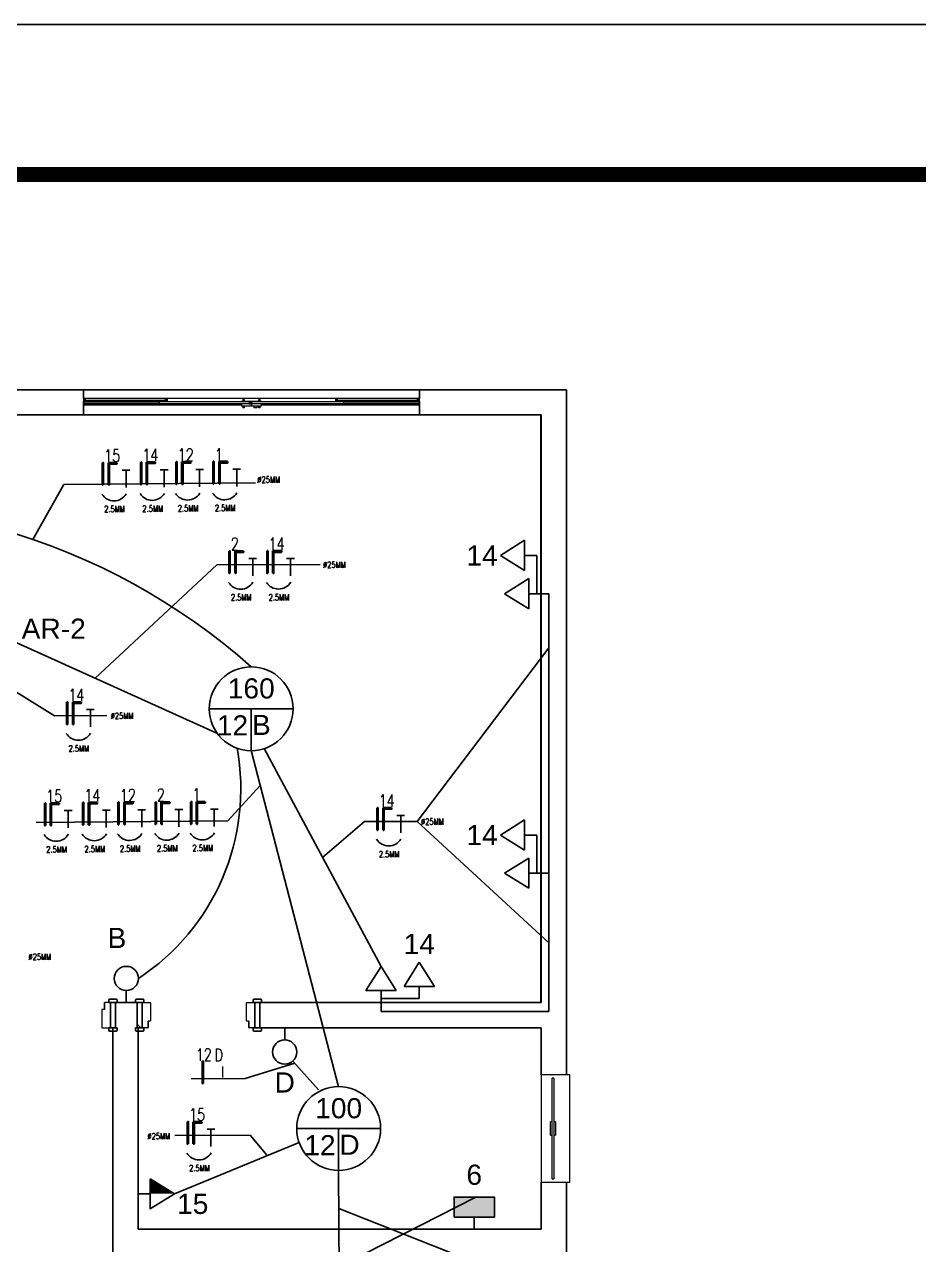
# Model space of a CAD drawing. Header units: metres. Extents: x 2012 to 4043, y 2396 to 4846.
# Drawn here: x 2060.76 to 2066.09, y 2426.68 to 2433.94 of the extents above; entities that cross this region are included whole.
import ezdxf
from ezdxf.enums import TextEntityAlignment as Align

# ---------------------------------------------------------------- set-up
doc = ezdxf.new("R2010")
doc.units = ezdxf.units.M
for name, color, linetype, lineweight in [('A-FLOR-PATT', 8, 'Continuous', 9), ('LAYERCOMUM', 252, 'Continuous', 25), ('REDE ELETRICA', 7, 'Continuous', 9), ('TOMADAS', 20, 'Continuous', 13)]:
    doc.layers.add(name, color=color, linetype=linetype, lineweight=lineweight)
for name, color, linetype in [('ARQ-ALVNARIA (Paredes)', 4, 'Continuous'), ('ARQ-ESQ-01', 1, 'Continuous'), ('ARQ-FOLHA', 7, 'Continuous'), ('ELETRODUTO EMBUTIDO LAJE PAREDE', 2, 'Continuous'), ('ELETRODUTO LUMINÁRIA', 3, 'Continuous'), ('PDF3_DI-Barramento Fase 3', 4, 'Continuous'), ('PENA1', 2, 'Continuous')]:
    doc.layers.add(name, color=color, linetype=linetype)
doc.styles.add('GYN_Carimbo_Página', font='arial.ttf', dxfattribs={"height": 0.6})
doc.styles.add('GYN_Dispositivos', font='arial.ttf', dxfattribs={"height": 0.2})
doc.styles.add('ROMAND', font='romand__.ttf', dxfattribs={"width": 0.75})
doc.styles.get("Standard").update_dxf_attribs({"font": 'arial.ttf'})

# ---------------------------------------------------------------- blocks, each defined once
blk = doc.blocks.new('FOLHA A2')
at = {"layer": 'ARQ-FOLHA'}
blk.add_line((594, 0), (0, 0), dxfattribs=at)
at = {"layer": 'ARQ-FOLHA', "const_width": 1}
blk.add_lwpolyline([(25, -410), (584, -410), (584, -10), (25, -10), (25, -410)], dxfattribs=at)
blk = doc.blocks.new('*U94')
for p, q in [((-0.373, 0), (-0.416, 0)), ((0.373, 0), (-0.373, 0)), ((0, 0), (0, -0.373)), ((0.373, 0), (0.416, 0)), ((0, -0.373), (0, -0.416))]:
    blk.add_line(p, q)
blk.add_circle((0, 0), 0.416)
at = {"color": 7, "style": 'GYN_Dispositivos'}
blk.add_attdef('P', text='', height=0.2, dxfattribs=at).set_placement((0, 0.16), align=Align.BOTTOM_CENTER)
blk.add_attdef('CI', text='', height=0.2, dxfattribs=at).set_placement((-0.16, 0), align=Align.TOP_RIGHT)
blk.add_attdef('CM', text='', height=0.2, dxfattribs=at).set_placement((0.16, 0), align=Align.TOP_LEFT)
blk = doc.blocks.new('*U87')
blk.add_hatch(color=256).paths.add_polyline_path([(-0.2, 0.32), (-0.2, 0.12), (0.2, 0.12), (0.2, 0.32)])
blk.add_line((0, 0.12), (0, 0))
blk.add_lwpolyline([(-0.2, 0.12), (0.2, 0.12), (0.2, 0.32), (-0.2, 0.32)], close=True)
at = {"layer": 'REDE ELETRICA', "style": 'GYN_Carimbo_Página'}
blk.add_attdef('CIRCUITO', text='', height=0.2, dxfattribs=at).set_placement((0, 0.542), align=Align.MIDDLE_CENTER)
blk = doc.blocks.new('*U86')
for points in [[(0, 0.36), (-0.075, 0.24), (0, 0.24)], [(0, 0.24), (-0.075, 0.24), (-0.15, 0.12), (0, 0.12)]]:
    blk.add_hatch(color=256).paths.add_polyline_path(points)
for p, q in [((0, 0.36), (-0.15, 0.12)), ((0.15, 0.12), (0, 0.36)), ((-0.15, 0.12), (0.15, 0.12)), ((0, 0.12), (0, 0))]:
    blk.add_line(p, q)
at = {"layer": 'REDE ELETRICA', "style": 'GYN_Carimbo_Página'}
blk.add_attdef('CIRCUITO', text='', height=0.2, dxfattribs=at).set_placement((0, 0.542), align=Align.MIDDLE_CENTER)
blk = doc.blocks.new('*U85')
for p, q in [((0, 0.36), (-0.15, 0.12)), ((0.15, 0.12), (0, 0.36)), ((-0.15, 0.12), (0.15, 0.12)), ((0, 0.12), (0, 0))]:
    blk.add_line(p, q)
at = {"layer": 'REDE ELETRICA', "style": 'GYN_Carimbo_Página'}
blk.add_attdef('CIRCUITO', text='', height=0.2, dxfattribs=at).set_placement((0, 0.542), align=Align.MIDDLE_CENTER)
blk = doc.blocks.new('TomadaAr')
at = {"layer": 'TOMADAS', "ltscale": 3}
for p, q in [((-0.0363, 0.311), (-0.0363, 0.2816)), ((0, 0.3175), (0, 0)), ((-0.0363, 0.2816), (0.0363, 0.2816)), ((-0.0363, 0.2453), (0.0363, 0.2453)), ((-0.0363, 0.2453), (-0.0363, 0.2089)), ((0.0363, 0.2816), (0.0363, 0.2453)), ((-0.0363, 0.2089), (0.0363, 0.2089)), ((-0.0363, 0.1726), (0.0363, 0.1726)), ((-0.0363, 0.1726), (-0.0363, 0.1363)), ((0.0363, 0.2089), (0.0363, 0.1726)), ((-0.0363, 0.1363), (0.0363, 0.1363)), ((0.0363, 0.1363), (0.0363, 0.1157))]:
    blk.add_line(p, q, dxfattribs=at)
blk.add_circle((0, 0.2133), 0.1042, dxfattribs=at)
blk.add_attdef('AR-CI', text='', height=0.12).set_placement((-0.0261, 0.357), align=Align.CENTER)
blk = doc.blocks.new('*U81')
blk.add_line((0, 0.12), (0, 0))
blk.add_circle((0, 0.24), 0.12)
at = {"layer": 'REDE ELETRICA', "style": 'GYN_Carimbo_Página'}
blk.add_attdef('COMANDO', text='', height=0.2, dxfattribs=at).set_placement((0, 0.542), align=Align.MIDDLE_CENTER)

msp = doc.modelspace()

# ---------------------------------------------------------------- hatches: boundary and pattern name
at = {"layer": 'A-FLOR-PATT'}
for points in [[(2062.1574, 2431.6998), (2062.1576, 2431.7), (2062.1574, 2431.7098)], [(2062.1574, 2431.6598), (2062.1576, 2431.66), (2062.1574, 2431.6698)]]:
    msp.add_hatch(color=256, dxfattribs=at).paths.add_polyline_path(points, flags=0)
h = msp.add_hatch(dxfattribs=at)
h.set_pattern_fill('FP_10', color=256, angle=180, style=0, pattern_type=2)
h.set_pattern_definition([(45, (2081.4642, 2415.27625), (-0.318198, 0.318198), []), (135, (2081.4642, 2415.27625), (-0.159099, -0.159099), [])])
h.paths.add_polyline_path([(2061.3042, 2427.9673), (2061.3042, 2428.1173), (2061.2742, 2428.1173), (2061.2742, 2427.9673)], flags=0)
h.paths.add_polyline_path([(2060.3742, 2427.9673), (2060.4042, 2427.9673), (2060.4042, 2428.1173), (2060.3742, 2428.1173), (2060.3742, 2428.0128)], flags=0)
h = msp.add_hatch(dxfattribs=at)
h.set_pattern_fill('FP_11', color=256, angle=180, style=0, pattern_type=2)
h.set_pattern_definition([(45, (2081.4642, 2415.27625), (-0.318198, 0.318198), []), (135, (2081.4642, 2415.27625), (-0.159099, -0.159099), [])])
h.paths.add_polyline_path([(2062.1342, 2427.9673), (2062.1642, 2427.9673), (2062.1642, 2428.1173), (2062.1342, 2428.1173)], flags=0)
h.paths.add_polyline_path([(2061.4342, 2427.9673), (2061.4642, 2427.9673), (2061.4642, 2428.1173), (2061.4342, 2428.1173), (2061.4342, 2428.0128)], flags=0)

# ---------------------------------------------------------------- linework, layer by layer
at = {"layer": 'A-FLOR-PATT', "lineweight": 25}
for p, q in [((2061.1142, 2431.7148), (2061.1142, 2431.7673)), ((2063.1142, 2431.7673), (2063.1142, 2431.7148)), ((2061.1142, 2431.6173), (2061.1142, 2431.6998)), ((2063.1142, 2431.6998), (2063.1142, 2431.6173)), ((2061.4642, 2427.9673), (2061.4642, 2428.1173)), ((2061.2742, 2427.9673), (2061.2892, 2427.9673)), ((2061.4342, 2427.9673), (2061.4292, 2427.9673)), ((2061.4392, 2427.9673), (2061.4642, 2427.9673))]:
    msp.add_line(p, q, dxfattribs=at)
at = {"layer": 'A-FLOR-PATT'}
for p, q in [((2061.1142, 2431.7173), (2063.1142, 2431.7173)), ((2061.1142, 2431.7173), (2063.1142, 2431.7173)), ((2061.1142, 2431.6948), (2061.5642, 2431.6948)), ((2061.1142, 2431.6848), (2061.5642, 2431.6848)), ((2061.6117, 2431.7123), (2061.1167, 2431.7123)), ((2061.1167, 2431.7123), (2061.1167, 2431.7023)), ((2061.1167, 2431.7023), (2061.6117, 2431.7023)), ((2062.1117, 2431.6948), (2061.5642, 2431.6948)), ((2061.5642, 2431.6948), (2061.5642, 2431.6848)), ((2061.5642, 2431.6848), (2062.1117, 2431.6848)), ((2061.6117, 2431.7023), (2061.6117, 2431.7123)), ((2062.0542, 2431.6998), (2062.0542, 2431.6948)), ((2062.0545, 2431.6998), (2062.0542, 2431.6998)), ((2062.0542, 2431.6998), (2062.0642, 2431.6998)), ((2062.0542, 2431.6848), (2062.0542, 2431.6698)), ((2062.063, 2431.7098), (2062.063, 2431.6998)), ((2062.063, 2431.7098), (2062.0679, 2431.7098)), ((2062.0642, 2431.6998), (2062.1142, 2431.6998)), ((2062.0679, 2431.7098), (2062.0708, 2431.7098)), ((2062.0679, 2431.6998), (2062.0679, 2431.7098)), ((2062.0708, 2431.7098), (2062.0708, 2431.6998)), ((2062.0709, 2431.7098), (2062.0709, 2431.6998)), ((2062.0992, 2431.6973), (2062.0992, 2431.6948)), ((2062.1142, 2431.6973), (2062.0992, 2431.6973)), ((2062.0992, 2431.6948), (2062.1117, 2431.6948)), ((2062.1117, 2431.6848), (2062.0992, 2431.6848)), ((2062.0992, 2431.6848), (2062.0992, 2431.6823)), ((2062.1117, 2431.6948), (2062.1117, 2431.6848)), ((2062.1117, 2431.6848), (2062.1117, 2431.6948)), ((2062.1142, 2431.6998), (2062.1642, 2431.6998)), ((2062.1142, 2431.6973), (2062.1142, 2431.6998)), ((2062.1142, 2431.6998), (2062.1142, 2431.6973)), ((2062.1142, 2431.6823), (2062.1142, 2431.6973)), ((2062.6642, 2431.6948), (2062.1142, 2431.6948)), ((2062.1142, 2431.6948), (2062.1142, 2431.6848)), ((2062.1142, 2431.6848), (2062.6642, 2431.6848)), ((2062.1574, 2431.6998), (2062.1574, 2431.7098)), ((2062.1576, 2431.7098), (2062.1605, 2431.7098)), ((2062.1576, 2431.6998), (2062.1576, 2431.7098)), ((2062.1605, 2431.7098), (2062.1654, 2431.7098)), ((2062.1605, 2431.7098), (2062.1605, 2431.6998)), ((2062.1642, 2431.6998), (2062.1742, 2431.6998)), ((2062.1654, 2431.6998), (2062.1654, 2431.7098)), ((2062.1742, 2431.6998), (2062.1739, 2431.6998)), ((2062.1742, 2431.6948), (2062.1742, 2431.6998)), ((2062.1742, 2431.6698), (2062.1742, 2431.6848)), ((2062.6167, 2431.7123), (2062.6167, 2431.7023)), ((2063.1117, 2431.7123), (2062.6167, 2431.7123)), ((2062.6167, 2431.7023), (2063.1117, 2431.7023)), ((2062.6642, 2431.6848), (2062.6642, 2431.6948)), ((2062.6642, 2431.6948), (2063.1142, 2431.6948)), ((2062.6642, 2431.6848), (2063.1142, 2431.6848)), ((2063.1117, 2431.7023), (2063.1117, 2431.7123)), ((2061.1142, 2431.6773), (2062.0545, 2431.6773)), ((2061.1142, 2431.6773), (2062.0545, 2431.6773)), ((2062.0642, 2431.6698), (2062.0542, 2431.6698)), ((2062.063, 2431.6698), (2062.063, 2431.6598)), ((2062.0679, 2431.6598), (2062.063, 2431.6598)), ((2062.1142, 2431.6698), (2062.0642, 2431.6698)), ((2062.0679, 2431.6598), (2062.0679, 2431.6698)), ((2062.0708, 2431.6598), (2062.0679, 2431.6598)), ((2062.0708, 2431.6698), (2062.0708, 2431.6598)), ((2062.0709, 2431.6698), (2062.0709, 2431.6598)), ((2062.0992, 2431.6823), (2062.1142, 2431.6823)), ((2062.1142, 2431.6698), (2062.1142, 2431.6823)), ((2062.1142, 2431.6823), (2062.1142, 2431.6698)), ((2062.1642, 2431.6698), (2062.1142, 2431.6698)), ((2062.1283, 2431.6698), (2062.1283, 2431.6598)), ((2062.1483, 2431.6598), (2062.1283, 2431.6598)), ((2062.1483, 2431.6598), (2062.1483, 2431.6698)), ((2062.1574, 2431.6598), (2062.1574, 2431.6698)), ((2062.1576, 2431.6598), (2062.1576, 2431.6698)), ((2062.1605, 2431.6598), (2062.1576, 2431.6598)), ((2062.1605, 2431.6698), (2062.1605, 2431.6598)), ((2062.1654, 2431.6598), (2062.1605, 2431.6598)), ((2062.1742, 2431.6698), (2062.1642, 2431.6698)), ((2062.1654, 2431.6598), (2062.1654, 2431.6698)), ((2062.1739, 2431.6773), (2063.1142, 2431.6773)), ((2062.1739, 2431.6773), (2063.1142, 2431.6773)), ((2061.4972, 2427.9673), (2061.4992, 2427.9673)), ((2062.0992, 2427.9673), (2062.1012, 2427.9673)), ((2064.0092, 2427.6873), (2063.8392, 2427.6873)), ((2063.8392, 2427.6873), (2063.8392, 2427.0473)), ((2064.0092, 2427.0473), (2064.0092, 2427.6873)), ((2063.9042, 2427.0673), (2063.9042, 2427.6673)), ((2063.9142, 2427.6673), (2063.9042, 2427.6673)), ((2063.9142, 2427.6673), (2063.9142, 2427.0673)), ((2063.8942, 2427.3273), (2063.8942, 2427.4073)), ((2063.9042, 2427.4073), (2063.8942, 2427.4073)), ((2063.9242, 2427.4073), (2063.9142, 2427.4073)), ((2063.9242, 2427.4073), (2063.9242, 2427.3273)), ((2063.8942, 2427.3273), (2063.9042, 2427.3273)), ((2063.9142, 2427.3273), (2063.9242, 2427.3273)), ((2063.8392, 2427.0473), (2064.0092, 2427.0473)), ((2063.9042, 2427.0673), (2063.9142, 2427.0673))]:
    msp.add_line(p, q, dxfattribs=at)
at = {"layer": 'A-FLOR-PATT', "lineweight": 15}
for p, q in [((2061.1292, 2431.7148), (2061.1142, 2431.7148)), ((2061.1142, 2431.7148), (2061.1142, 2431.6998)), ((2061.1142, 2431.6998), (2061.1292, 2431.6998)), ((2061.1167, 2431.7023), (2061.1167, 2431.7123)), ((2061.1167, 2431.7123), (2061.1292, 2431.7123)), ((2061.1292, 2431.7023), (2061.1167, 2431.7023)), ((2061.1292, 2431.7123), (2061.1292, 2431.7148)), ((2061.1292, 2431.6998), (2061.1292, 2431.7023)), ((2061.5992, 2431.7148), (2061.5992, 2431.7123)), ((2061.6142, 2431.7148), (2061.5992, 2431.7148)), ((2061.5992, 2431.7123), (2061.6117, 2431.7123)), ((2061.6117, 2431.7023), (2061.5992, 2431.7023)), ((2061.5992, 2431.7023), (2061.5992, 2431.6998)), ((2061.5992, 2431.6998), (2061.6142, 2431.6998)), ((2061.6117, 2431.7123), (2061.6117, 2431.7023)), ((2061.6142, 2431.6998), (2061.6142, 2431.7148)), ((2062.6292, 2431.7148), (2062.6142, 2431.7148)), ((2062.6142, 2431.7148), (2062.6142, 2431.6998)), ((2062.6142, 2431.6998), (2062.6292, 2431.6998)), ((2062.6167, 2431.7023), (2062.6167, 2431.7123)), ((2062.6167, 2431.7123), (2062.6292, 2431.7123)), ((2062.6292, 2431.7023), (2062.6167, 2431.7023)), ((2062.6292, 2431.7123), (2062.6292, 2431.7148)), ((2062.6292, 2431.6998), (2062.6292, 2431.7023)), ((2063.1142, 2431.7148), (2063.0992, 2431.7148)), ((2063.0992, 2431.7148), (2063.0992, 2431.7123)), ((2063.0992, 2431.7123), (2063.1117, 2431.7123)), ((2063.1117, 2431.7023), (2063.0992, 2431.7023)), ((2063.0992, 2431.7023), (2063.0992, 2431.6998)), ((2063.0992, 2431.6998), (2063.1142, 2431.6998)), ((2063.1117, 2431.7123), (2063.1117, 2431.7023)), ((2063.1142, 2431.6998), (2063.1142, 2431.7148)), ((2061.2242, 2428.0763), (2061.2242, 2427.9683)), ((2061.2392, 2428.0773), (2061.2252, 2428.0773)), ((2061.2392, 2428.0773), (2061.2392, 2428.1173)), ((2061.2392, 2428.1153), (2061.2392, 2428.0773)), ((2061.2742, 2428.1173), (2061.2412, 2428.1173)), ((2061.3042, 2428.1173), (2061.2742, 2428.1173)), ((2061.4342, 2428.1173), (2061.4642, 2428.1173)), ((2061.4642, 2428.1173), (2061.4642, 2427.9673)), ((2061.4642, 2428.1173), (2061.5132, 2428.1173)), ((2061.5142, 2428.1163), (2061.5142, 2428.0083)), ((2062.0842, 2428.0083), (2062.0842, 2428.1163)), ((2062.0852, 2428.1173), (2062.1342, 2428.1173)), ((2062.1342, 2428.1173), (2062.1642, 2428.1173)), ((2061.4992, 2427.9673), (2061.4992, 2428.0073)), ((2061.4992, 2428.0073), (2061.4992, 2427.9693)), ((2061.5132, 2428.0073), (2061.4992, 2428.0073)), ((2062.0992, 2428.0073), (2062.0852, 2428.0073)), ((2062.0992, 2428.0073), (2062.0992, 2427.9673)), ((2062.0992, 2427.9693), (2062.0992, 2428.0073)), ((2061.2252, 2427.9673), (2061.2742, 2427.9673)), ((2061.2742, 2427.9673), (2061.3042, 2427.9673)), ((2061.4642, 2427.9673), (2061.4342, 2427.9673)), ((2061.4972, 2427.9673), (2061.4642, 2427.9673)), ((2062.1342, 2427.9673), (2062.1012, 2427.9673)), ((2062.1642, 2427.9673), (2062.1342, 2427.9673))]:
    msp.add_line(p, q, dxfattribs=at)
for centre, radius, start, end in [((2061.2252, 2428.0763), 0.001, 90, 180), ((2061.2412, 2428.1153), 0.002, 90, 180), ((2061.5132, 2428.1163), 0.001, 0, 90), ((2062.0852, 2428.1163), 0.001, 90, 180), ((2061.5132, 2428.0083), 0.001, 270, 0), ((2062.0852, 2428.0083), 0.001, 180, 270), ((2061.2252, 2427.9683), 0.001, 180, 270), ((2061.4972, 2427.9693), 0.002, 270, 0), ((2062.1012, 2427.9693), 0.002, 180, 270)]:
    msp.add_arc(centre, radius, start, end, dxfattribs=at)
at = {"layer": 'ARQ-ALVNARIA (Paredes)'}
for p, q in [((2061.1142, 2431.7673), (2056.9892, 2431.7673)), ((2063.9892, 2431.7673), (2063.1142, 2431.7673)), ((2063.9892, 2427.6873), (2063.9892, 2431.7673)), ((2060.3892, 2431.6173), (2061.1142, 2431.6173)), ((2063.1142, 2431.6173), (2063.8392, 2431.6173)), ((2063.8366, 2428.1172), (2063.8366, 2431.6173)), ((2063.8392, 2431.6173), (2063.8392, 2428.1173)), ((2061.2642, 2428.1313), (2061.2642, 2428.1173)), ((2061.3082, 2428.1373), (2061.2702, 2428.1373)), ((2061.3142, 2428.1173), (2061.3142, 2428.1313)), ((2061.4242, 2428.1173), (2061.4242, 2428.1313)), ((2061.4302, 2428.1373), (2061.4682, 2428.1373)), ((2061.4742, 2428.1313), (2061.4742, 2428.1173)), ((2062.1242, 2428.1173), (2062.1242, 2428.1313)), ((2062.1302, 2428.1373), (2062.1682, 2428.1373)), ((2062.1742, 2428.1313), (2062.1742, 2428.1173)), ((2061.2642, 2428.1173), (2061.3142, 2428.1173)), ((2061.4642, 2428.1173), (2061.2742, 2428.1173)), ((2061.2742, 2428.1173), (2061.2742, 2427.9673)), ((2061.2742, 2428.1173), (2061.2742, 2427.9673)), ((2061.2742, 2427.9673), (2061.2742, 2428.1173)), ((2061.3042, 2427.9673), (2061.3042, 2428.1173)), ((2061.4742, 2428.1173), (2061.4242, 2428.1173)), ((2061.4342, 2427.9673), (2061.4342, 2428.1173)), ((2061.4642, 2427.9673), (2061.4642, 2428.1173)), ((2062.1742, 2428.1173), (2062.1242, 2428.1173)), ((2063.8392, 2428.1173), (2062.1342, 2428.1173)), ((2062.1342, 2428.1173), (2062.1342, 2427.9673)), ((2062.1342, 2427.9673), (2062.1342, 2428.1173)), ((2062.1342, 2428.1173), (2062.1342, 2427.9673)), ((2062.1642, 2428.1173), (2062.1642, 2427.9673)), ((2061.3142, 2427.9673), (2061.2642, 2427.9673)), ((2061.2642, 2427.9673), (2061.2642, 2427.9533)), ((2061.2702, 2427.9473), (2061.3082, 2427.9473)), ((2061.2892, 2427.9673), (2061.2892, 2426.5523)), ((2061.3142, 2427.9533), (2061.3142, 2427.9673)), ((2061.4242, 2427.9673), (2061.4742, 2427.9673)), ((2061.4242, 2427.9533), (2061.4242, 2427.9673)), ((2061.4682, 2427.9473), (2061.4302, 2427.9473)), ((2061.4392, 2426.7673), (2061.4392, 2427.9673)), ((2061.4742, 2427.9673), (2061.4742, 2427.9533)), ((2062.1242, 2427.9533), (2062.1242, 2427.9673)), ((2062.1242, 2427.9673), (2062.1742, 2427.9673)), ((2062.1682, 2427.9473), (2062.1302, 2427.9473)), ((2062.1342, 2427.9673), (2063.8392, 2427.9673)), ((2062.1742, 2427.9673), (2062.1742, 2427.9533)), ((2063.8392, 2427.9673), (2063.8392, 2427.6873)), ((2063.8392, 2427.0473), (2063.8392, 2426.7673)), ((2063.9892, 2426.3373), (2063.9892, 2427.0473)), ((2063.8392, 2426.7673), (2061.4392, 2426.7673))]:
    msp.add_line(p, q, dxfattribs=at)
for centre, start, end in [((2061.2702, 2428.1313), 90, 180), ((2061.3082, 2428.1313), 0, 90), ((2061.4302, 2428.1313), 90, 180), ((2061.4682, 2428.1313), 0, 90), ((2062.1302, 2428.1313), 90, 180), ((2062.1682, 2428.1313), 0, 90), ((2061.2702, 2427.9533), 180, 270), ((2061.3082, 2427.9533), 270, 0), ((2061.4302, 2427.9533), 180, 270), ((2061.4682, 2427.9533), 270, 0), ((2062.1302, 2427.9533), 180, 270), ((2062.1682, 2427.9533), 270, 0)]:
    msp.add_arc(centre, 0.006, start, end, dxfattribs=at)
at = {"layer": 'ARQ-ESQ-01'}
for p, q in [((2061.1142, 2431.7673), (2063.1142, 2431.7673)), ((2061.1142, 2431.6173), (2063.1142, 2431.6173))]:
    msp.add_line(p, q, dxfattribs=at)
at = {"layer": 'ELETRODUTO EMBUTIDO LAJE PAREDE'}
for p, q in [((2063.8366, 2430.5526), (2063.8845, 2430.5526)), ((2063.8845, 2428.0652), (2063.8845, 2430.5526)), ((2061.9122, 2429.719), (2060.6554, 2430.2882)), ((2062.6334, 2427.6167), (2062.1129, 2429.6178)), ((2062.1903, 2429.6301), (2062.8857, 2428.3333)), ((2063.8366, 2428.8879), (2063.8845, 2428.8879)), ((2062.8857, 2428.1173), (2062.8857, 2428.0652)), ((2062.8857, 2428.0652), (2063.8845, 2428.0652)), ((2062.5125, 2427.5986), (2062.3602, 2427.7695)), ((2062.3979, 2427.2848), (2061.6552, 2426.9789)), ((2062.6367, 2426.2667), (2062.6334, 2427.1178)), ((2057.2238, 2423.7934), (2063.4499, 2426.9593))]:
    msp.add_line(p, q, dxfattribs=at)
for centre, radius, start, end in [((2059.554, 2427.2286), 3.8587, 48.45878, 99.18822), ((2060.7038, 2429.3883), 1.3469, 303.1944, 10.44537)]:
    msp.add_arc(centre, radius, start, end, dxfattribs=at)
at = {"layer": 'ELETRODUTO LUMINÁRIA'}
for p, q in [((2063.8123, 2430.7803), (2063.8123, 2430.5526)), ((2063.8123, 2429.1155), (2063.8123, 2428.8879)), ((2063.1133, 2428.1415), (2062.8857, 2428.1415))]:
    msp.add_line(p, q, dxfattribs=at)
at = {"layer": 'LAYERCOMUM'}
for p, q in [((2060.9981, 2431.203), (2060.8136, 2430.8759)), ((2061.9073, 2430.7247), (2061.1845, 2430.0486)), ((2060.9408, 2429.8253), (2060.3511, 2430.1913)), ((2063.1, 2429.1967), (2063.8845, 2430.2298)), ((2062.1668, 2429.4104), (2061.9731, 2429.2001)), ((2062.7882, 2429.1954), (2062.538, 2428.9817)), ((2063.1, 2429.1967), (2063.8845, 2428.4726)), ((2062.0776, 2427.6656), (2062.3718, 2427.7564)), ((2062.1072, 2427.3276), (2062.2073, 2427.2063)), ((2064.2372, 2426.2591), (2062.6343, 2426.892))]:
    msp.add_line(p, q, dxfattribs=at)
at = {"layer": 'LAYERCOMUM', "linetype": 'Continuous'}
for p, q in [((2060.9981, 2431.203), (2062.1387, 2431.2123)), ((2061.9073, 2430.7247), (2062.5223, 2430.726)), ((2060.9408, 2429.8253), (2061.2526, 2429.8266)), ((2060.8324, 2429.1908), (2061.9731, 2429.2001)), ((2062.7882, 2429.1954), (2063.1, 2429.1967)), ((2061.7562, 2427.6643), (2062.0776, 2427.6656)), ((2061.6586, 2427.3263), (2062.1072, 2427.3276))]:
    msp.add_line(p, q, dxfattribs=at)
at = {"layer": 'PENA1'}
for centre in [(2061.2961, 2431.1902), (2061.5234, 2431.1931), (2061.7343, 2431.1948), (2061.955, 2431.1966), (2062.0503, 2430.6642), (2062.275, 2430.6647), (2061.0838, 2429.7648), (2060.9514, 2429.1632), (2061.1787, 2429.1661), (2061.3896, 2429.1679), (2061.6102, 2429.1697), (2061.8213, 2429.1714), (2062.9312, 2429.1349), (2061.8016, 2427.2658)]:
    msp.add_arc(centre, 0.0848, 211.91936, 329.0111, dxfattribs=at)

# ---------------------------------------------------------------- block references
at = {"layer": 'ARQ-FOLHA', "xscale": 0.08944633452801547, "yscale": 0.08944633452801547, "zscale": 0.08944633452801547}
msp.add_blockref('FOLHA A2', (2052.4363, 2433.9427), dxfattribs=at)
at = {"layer": 'ELETRODUTO LUMINÁRIA'}
ref = msp.add_blockref('*U85', (2063.8123, 2430.7803), dxfattribs=dict(at, xscale=0.6000000000000001, yscale=0.6000000000000001, zscale=0.6000000000000001, rotation=90))
ref.add_attrib('CIRCUITO', '14', dxfattribs={"layer": 'REDE ELETRICA', "height": 0.12, "style": 'GYN_Carimbo_Página'}).set_placement((2063.487, 2430.7803), align=Align.MIDDLE_CENTER)
at = {"layer": 'ELETRODUTO LUMINÁRIA', "xscale": 0.6000000000000001, "yscale": 0.6000000000000001, "zscale": 0.6000000000000001, "rotation": 90}
for p in [(2063.8366, 2430.5526), (2063.8366, 2428.8879)]:
    msp.add_blockref('*U85', p, dxfattribs=at)
at = {"layer": 'ELETRODUTO LUMINÁRIA'}
ref = msp.add_blockref('*U94', (2062.1129, 2429.8673), dxfattribs=dict(at, xscale=0.6000000000000001, yscale=0.6000000000000001, zscale=0.6000000000000001))
ref.add_attrib('P', '160', dxfattribs={"layer": '0', "color": 7, "height": 0.12, "style": 'GYN_Dispositivos'}).set_placement((2062.1129, 2429.8925), align=Align.BOTTOM_CENTER)
ref.add_attrib('CI', '12', dxfattribs={"layer": '0', "color": 7, "height": 0.12, "style": 'GYN_Dispositivos'}).set_placement((2062.0947, 2429.8282), align=Align.TOP_RIGHT)
ref.add_attrib('CM', 'B', dxfattribs={"layer": '0', "color": 7, "height": 0.12, "style": 'GYN_Dispositivos'}).set_placement((2062.117, 2429.8309), align=Align.TOP_LEFT)
ref = msp.add_blockref('*U85', (2063.8123, 2429.1155), dxfattribs=dict(at, xscale=0.6000000000000001, yscale=0.6000000000000001, zscale=0.6000000000000001, rotation=90))
ref.add_attrib('CIRCUITO', '14', dxfattribs={"layer": 'REDE ELETRICA', "height": 0.12, "style": 'GYN_Carimbo_Página'}).set_placement((2063.487, 2429.1155), align=Align.MIDDLE_CENTER)
ref = msp.add_blockref('*U81', (2061.3692, 2428.1173), dxfattribs=dict(at, xscale=0.6000000000000001, yscale=0.6000000000000001, zscale=0.6000000000000001))
ref.add_attrib('COMANDO', 'B', dxfattribs={"layer": 'REDE ELETRICA', "height": 0.12, "style": 'GYN_Carimbo_Página'}).set_placement((2061.3692, 2428.4425), align=Align.RIGHT)
at = {"layer": 'ELETRODUTO LUMINÁRIA', "xscale": 0.6000000000000001, "yscale": 0.6000000000000001, "zscale": 0.6000000000000001}
for name, p, values in [('*U85', (2063.1133, 2428.1415), {'CIRCUITO': '14'}), ('*U87', (2063.4403, 2426.7673), {'CIRCUITO': '6'})]:
    msp.add_blockref(name, p, dxfattribs=at).add_auto_attribs(values)
msp.add_blockref('*U85', (2062.8857, 2428.1173), dxfattribs=at)
at = {"layer": 'ELETRODUTO LUMINÁRIA'}
ref = msp.add_blockref('*U81', (2062.3123, 2427.9673), dxfattribs=dict(at, xscale=0.6000000000000001, yscale=0.6000000000000001, zscale=0.6000000000000001, rotation=180))
ref.add_attrib('COMANDO', 'D', dxfattribs={"layer": 'REDE ELETRICA', "height": 0.12, "style": 'GYN_Carimbo_Página'}).set_placement((2062.3123, 2427.642), align=Align.MIDDLE_CENTER)
ref = msp.add_blockref('*U94', (2062.6334, 2427.3673), dxfattribs=dict(at, xscale=0.6000000000000001, yscale=0.6000000000000001, zscale=0.6000000000000001))
ref.add_attrib('P', '100', dxfattribs={"layer": '0', "color": 7, "height": 0.12, "style": 'GYN_Dispositivos'}).set_placement((2062.6334, 2427.3925), align=Align.BOTTOM_CENTER)
ref.add_attrib('CI', '12', dxfattribs={"layer": '0', "color": 7, "height": 0.12, "style": 'GYN_Dispositivos'}).set_placement((2062.6152, 2427.3282), align=Align.TOP_RIGHT)
ref.add_attrib('CM', 'D', dxfattribs={"layer": '0', "color": 7, "height": 0.12, "style": 'GYN_Dispositivos'}).set_placement((2062.6375, 2427.3309), align=Align.TOP_LEFT)
ref = msp.add_blockref('*U86', (2061.4392, 2426.9789), dxfattribs=dict(at, xscale=0.6000000000000001, yscale=0.6000000000000001, zscale=0.6000000000000001, rotation=270))
ref.add_attrib('CIRCUITO', '15', dxfattribs={"layer": 'REDE ELETRICA', "height": 0.12, "style": 'GYN_Carimbo_Página'}).set_placement((2061.7645, 2426.9789), align=Align.TOP_CENTER)
at = {"layer": 'PDF3_DI-Barramento Fase 3'}
ref = msp.add_blockref('TomadaAr', (2060.3892, 2430.3779), dxfattribs=dict(at, rotation=270))
ref.add_attrib('AR-CI', 'AR-2', dxfattribs={"layer": '0', "color": 7, "height": 0.12}).set_placement((2060.7462, 2430.404), align=Align.TOP_LEFT)

# ---------------------------------------------------------------- texts
at = {"layer": 'PENA1', "style": 'ROMAND', "width": 0.75}
for s, height, p in [('15', 0.07371, (2061.2374, 2431.316)), ('14', 0.07371, (2061.4647, 2431.3189)), ('12', 0.07371, (2061.6756, 2431.3206)), ('1', 0.0737, (2061.8963, 2431.3224)), ('T', 0.1032, (2061.3411, 2431.1532)), ('T', 0.1032, (2061.5684, 2431.1562)), ('T', 0.1032, (2061.7793, 2431.1579)), ('T', 0.1032, (2061.9999, 2431.1597)), ('%%C25MM', 0.03685, (2062.1488, 2431.202)), ('2.5MM', 0.03685, (2061.2375, 2431.0269)), ('2.5MM', 0.03685, (2061.4648, 2431.0298)), ('2.5MM', 0.03685, (2061.6757, 2431.0315)), ('2.5MM', 0.03685, (2061.8964, 2431.0333)), ('2', 0.0737, (2061.9916, 2430.79)), ('14', 0.07371, (2062.2163, 2430.7904)), ('T', 0.1032, (2062.0953, 2430.6272)), ('T', 0.1032, (2062.32, 2430.6277)), ('%%C25MM', 0.03685, (2062.5399, 2430.6953)), ('2.5MM', 0.03685, (2061.9917, 2430.5009)), ('2.5MM', 0.03685, (2062.2164, 2430.5013)), ('14', 0.07371, (2061.0251, 2429.8906)), ('T', 0.1032, (2061.1288, 2429.7278)), ('%%C25MM', 0.03685, (2061.2758, 2429.7958)), ('2.5MM', 0.03685, (2061.0252, 2429.6015)), ('15', 0.07371, (2060.8927, 2429.289)), ('14', 0.07371, (2061.12, 2429.2919)), ('12', 0.07371, (2061.3309, 2429.2936)), ('2', 0.0737, (2061.5515, 2429.2954)), ('1', 0.0737, (2061.7626, 2429.2971)), ('14', 0.07371, (2062.8725, 2429.2607)), ('T', 0.1032, (2060.9963, 2429.1263)), ('T', 0.1032, (2061.2236, 2429.1292)), ('T', 0.1032, (2061.4346, 2429.1309)), ('T', 0.1032, (2061.6552, 2429.1327)), ('T', 0.1032, (2061.8662, 2429.1344)), ('T', 0.1032, (2062.9761, 2429.0979)), ('%%C25MM', 0.03685, (2063.1232, 2429.1659)), ('2.5MM', 0.03685, (2060.8927, 2428.9999)), ('2.5MM', 0.03685, (2061.12, 2429.0028)), ('2.5MM', 0.03685, (2061.331, 2429.0045)), ('2.5MM', 0.03685, (2061.5516, 2429.0063)), ('2.5MM', 0.03685, (2061.7626, 2429.0081)), ('2.5MM', 0.03685, (2062.8726, 2428.9716)), ('%%C25MM', 0.03685, (2060.7868, 2428.3609)), ('12', 0.07371, (2061.7832, 2427.7477, -0.1692)), ('D', 0.0737, (2061.8945, 2427.7466, -0.1692)), ('15', 0.07371, (2061.7429, 2427.3915)), ('%%C25MM', 0.03685, (2061.4952, 2427.2926)), ('T', 0.1032, (2061.8466, 2427.2288)), ('2.5MM', 0.03685, (2061.743, 2427.1024))]:
    msp.add_text(s, height=height, dxfattribs=at).set_placement(p, align=Align.BOTTOM_LEFT)
for height, p in [(0.1327, (2061.2493, 2431.3724)), (0.1327, (2061.4766, 2431.3753)), (0.1327, (2061.6875, 2431.377)), (0.1327, (2061.9081, 2431.3788)), (0.1327, (2062.0035, 2430.8463)), (0.1327, (2062.2282, 2430.8468)), (0.1327, (2061.0369, 2429.9469)), (0.1327, (2060.9045, 2429.3454)), (0.1327, (2061.1318, 2429.3483)), (0.1327, (2061.3427, 2429.35)), (0.1327, (2061.5634, 2429.3518)), (0.1327, (2061.7744, 2429.3535)), (0.1327, (2062.8843, 2429.317)), (0.1327, (2061.8442, 2427.8075)), (0.0663, (2061.9517, 2427.7569, -0.1692)), (0.1327, (2061.7547, 2427.4479))]:
    msp.add_text('I', height=height, rotation=180, dxfattribs=at).set_placement(p, align=Align.BOTTOM_LEFT)
at = {"layer": 'PENA1', "style": 'ROMAND', "text_generation_flag": 2, "width": 0.75}
for p in [(2061.2454, 2431.3724), (2061.4727, 2431.3753), (2061.6836, 2431.377), (2061.9043, 2431.3788), (2061.9996, 2430.8463), (2062.2243, 2430.8468), (2061.0331, 2429.9469), (2060.9007, 2429.3454), (2061.1279, 2429.3483), (2061.3389, 2429.35), (2061.5595, 2429.3518), (2061.7705, 2429.3535), (2062.8805, 2429.317), (2061.7509, 2427.4479)]:
    msp.add_text('L', height=0.1327, rotation=180, dxfattribs=at).set_placement(p, align=Align.BOTTOM_LEFT)

doc.saveas('drawing.dxf')
